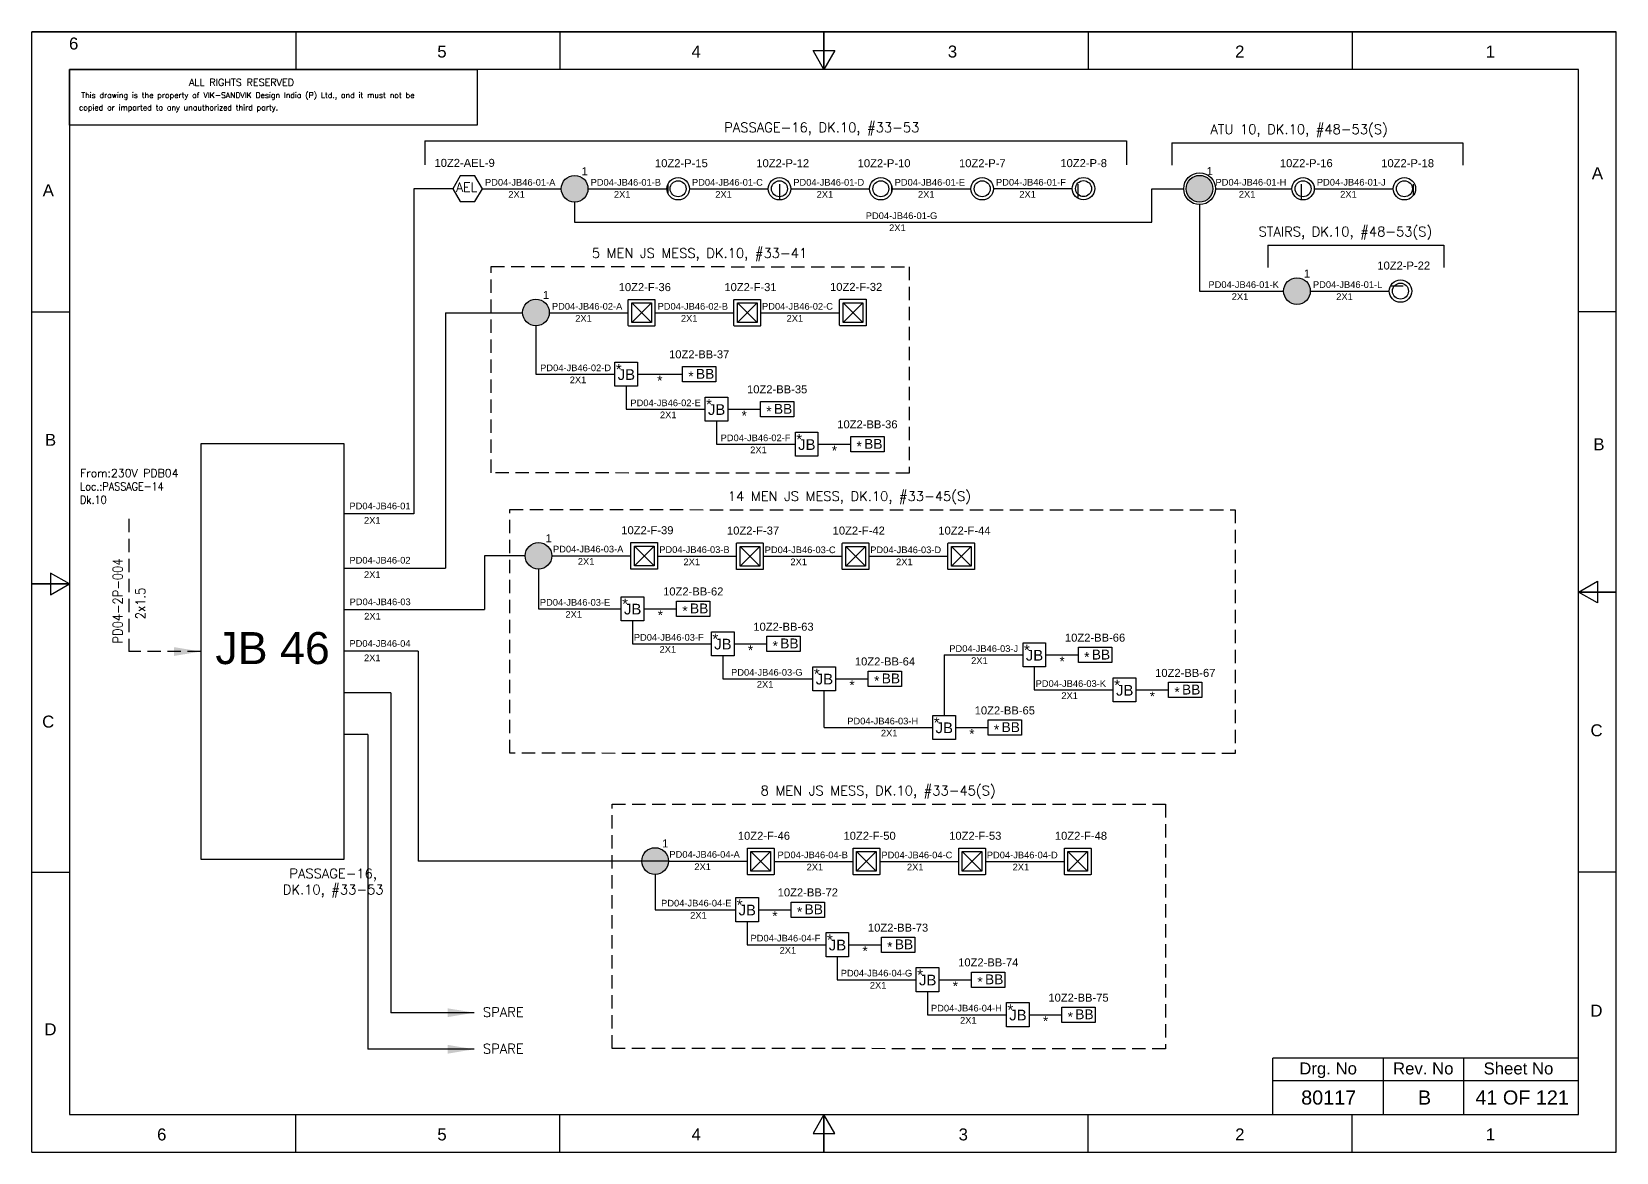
# Model space of a CAD drawing. Header units: inches. Extents: x -3311 to 1429, y -713 to 2436.
# Drawn here: x -2319.5 to -2022.5, y 969.1 to 1179.2 of the extents above; entities that cross this region are included whole.
import ezdxf
from ezdxf.enums import TextEntityAlignment as Align

# ---------------------------------------------------------------- set-up
doc = ezdxf.new("R2010")
doc.units = ezdxf.units.IN
doc.linetypes.add('HIDDEN', pattern=[0.375, 0.25, -0.125])
doc.linetypes.add('SOLID', pattern=[0])
for name, color, linetype in [('BB', 7, 'Continuous'), ('Fmount', 7, 'Continuous'), ('LINE', 3, 'SOLID')]:
    doc.layers.add(name, color=color, linetype=linetype)
for name, color, linetype, lineweight in [('ELEC_TXT-025', 1, 'Continuous', 25), ('HEL-025', 1, 'Continuous', 25), ('HEL-035', 2, 'Continuous', 35)]:
    doc.layers.add(name, color=color, linetype=linetype, lineweight=lineweight)
doc.styles.add('_NORMAL', font='arial.ttf')
doc.styles.add('ROMAN S', font='romans.shx')
doc.styles.add('ROMANS', font='simplex.shx', dxfattribs={"width": 0.88})
doc.styles.get("Standard").update_dxf_attribs({"font": 'arial.ttf'})
doc.dimstyles.get("Standard").update_dxf_attribs({"dimtxt": 0.18, "dimasz": 0.18, "dimexe": 0.18, "dimexo": 0.0625, "dimgap": 0.09, "dimtad": 0, "dimtih": 1, "dimtoh": 1, "dimdec": 4, "dimzin": 0, "dimdsep": 46, "dimtxsty": 'Standard', "dimcen": 0.09, "dimadec": 0, "dimazin": 0, "dimtfac": 1, "dimtdec": 4, "dimtofl": 0, "dimtmove": 0, "dimatfit": 3, "dimfxl": 1, "dimtolj": 1, "dimtzin": 0, "dimarcsym": 0})
pattern_1 = [(0, (0, 0), (0, 6.985), [5.08, -1.905]), (90, (0, 0), (-6.985, 4e-16), [5.08, -1.905])]

# ---------------------------------------------------------------- blocks, each defined once
blk = doc.blocks.new('fr')
at = {"color": 7, "linetype": 'Continuous'}
for p, q in [((33763.99041882888, 4500.404704292372), (33466.99094982888, 4500.404704292372)), ((33466.99094982888, 4500.404704292372), (33763.99041882888, 4500.404704292372)), ((33466.99094982888, 4290.333634292372), (33466.99094982888, 4500.404704292372)), ((33516.49086132888, 4500.404704292372), (33516.49086132888, 4493.331604292372)), ((33565.99077282888, 4500.404704292372), (33565.99077282888, 4493.331604292372)), ((33615.49068432888, 4500.404704292372), (33615.49068432888, 4493.331604292372)), ((33615.49068432888, 4493.331604292372), (33615.49068432888, 4500.404704292372)), ((33615.49068432888, 4500.404704292372), (33615.49068432888, 4493.331604292372)), ((33664.99059582888, 4500.404704292372), (33664.99059582888, 4493.331604292372)), ((33714.49050732888, 4500.404704292372), (33714.49050732888, 4493.331604292372)), ((33763.99041882888, 4290.333634292372), (33763.99041882888, 4500.404704292372)), ((33763.99041882888, 4290.333634292372), (33763.99041882888, 4500.404704292372)), ((33615.49068432888, 4493.331604292372), (33613.44882182088, 4496.868154292371)), ((33613.44882182088, 4496.868154292371), (33617.53254683689, 4496.868154292371)), ((33617.53254683689, 4496.868154292371), (33615.49068432888, 4493.331604292372)), ((33756.91731882888, 4493.331604292372), (33474.06404982888, 4493.331604292372)), ((33474.06404982888, 4493.331604292372), (33474.06404982888, 4297.406734292372)), ((33756.91731882888, 4297.406734292372), (33756.91731882888, 4493.331604292372)), ((33466.99094982888, 4447.886936792373), (33474.06404982888, 4447.886936792373)), ((33763.99041882888, 4447.886936792373), (33756.91731882888, 4447.886936792373)), ((33474.06404982888, 4396.869169292371), (33470.52749982888, 4398.911031800373)), ((33470.52749982888, 4398.911031800373), (33470.52749982888, 4394.827306784372)), ((33466.99094982888, 4396.869169292371), (33474.06404982888, 4396.869169292371)), ((33474.06404982888, 4396.869169292371), (33466.99094982888, 4396.869169292371)), ((33466.99094982888, 4396.869169292371), (33474.06404982888, 4396.869169292371)), ((33470.52749982888, 4394.827306784372), (33474.06404982888, 4396.869169292371)), ((33756.91731882888, 4395.369169292371), (33760.45386882887, 4397.411031800371)), ((33760.45386882887, 4397.411031800371), (33760.45386882887, 4393.327306784372)), ((33763.99041882888, 4395.369169292371), (33756.91731882888, 4395.369169292371)), ((33760.45386882887, 4393.327306784372), (33756.91731882888, 4395.369169292371)), ((33756.91731882888, 4395.369169292371), (33763.99041882888, 4395.369169292371)), ((33763.99041882888, 4395.369169292371), (33756.91731882888, 4395.369169292371)), ((33466.99094982888, 4342.851401792372), (33474.06404982888, 4342.851401792372)), ((33763.99041882888, 4342.851401792372), (33756.91731882888, 4342.851401792372)), ((33474.06404982888, 4297.406734292372), (33756.91731882888, 4297.406734292372)), ((33516.49086132888, 4290.333634292372), (33516.49086132888, 4297.406734292372)), ((33565.99077282888, 4290.333634292372), (33565.99077282888, 4297.406734292372)), ((33615.49068432888, 4297.406734292372), (33613.44882182088, 4293.870184292372)), ((33615.49068432888, 4290.333634292372), (33615.49068432888, 4297.406734292372)), ((33617.53254683689, 4293.870184292372), (33615.49068432888, 4297.406734292372)), ((33615.49068432888, 4297.406734292372), (33615.49068432888, 4290.333634292372)), ((33615.49068432888, 4290.333634292372), (33615.49068432888, 4297.406734292372)), ((33664.99059582888, 4290.333634292372), (33664.99059582888, 4297.406734292372)), ((33714.49050732888, 4290.333634292372), (33714.49050732888, 4297.406734292372)), ((33613.44882182088, 4293.870184292372), (33617.53254683689, 4293.870184292372)), ((33466.99094982888, 4290.333634292372), (33763.99041882888, 4290.333634292372)), ((33466.99094982888, 4290.333634292372), (33763.99041882888, 4290.333634292372))]:
    blk.add_line(p, q, dxfattribs=at)
at = {"color": 7, "style": '_NORMAL'}
for s, p in [('6', (33474.85554122253, 4498.184568051995)), ('5', (33543.88086868043, 4496.684568051995)), ('4', (33591.52292783513, 4496.684568051995)), ('3', (33639.57026672662, 4496.684568051994)), ('2', (33693.41447692277, 4496.684568051995)), ('1', (33740.39470872623, 4496.684568051995)), ('A', (33760.45386882887, 4473.878661882723)), ('A', (33470.10256842159, 4470.684646417788)), ('B', (33470.52499920517, 4423.895143770592)), ('B', (33760.73536651571, 4423.056339053171)), ('C', (33470.08476970382, 4371.074991954313)), ('C', (33760.28539060379, 4369.440827315858)), ('D', (33760.2726824658, 4316.886883350412)), ('D', (33470.50885169667, 4313.392487638034)), ('6', (33491.36728552911, 4293.686598051996)), ('5', (33543.89261298701, 4293.686598051996)), ('4', (33591.53467214172, 4293.686598051996)), ('3', (33641.59491144936, 4293.686598051996)), ('2', (33693.42622122935, 4293.686598051996)), ('1', (33740.40645303282, 4293.686598051996))]:
    blk.add_text(s, height=2.245709249999999, dxfattribs=at).set_placement(p, align=Align.MIDDLE_CENTER)
blk = doc.blocks.new('A$C4BAD7D21')
at = {"layer": 'HEL-025'}
blk.add_lwpolyline([(-34000.00013845507, -7.23888515495e-05), (-34000.00013845501, 2086.008166713233), (-18713.72949524718, 2086.008166713277), (-18713.72949524724, -7.23888078937e-05)], close=True, dxfattribs=at)
at = {"layer": 'HEL-025', "style": 'ROMANS'}
for s, p in [('This drawing is the property of VIK-SANDVIK Design India (P) Ltd., and it must not be', (-33557.56104603212, 1015.847137906297)), (' copied or imparted to any unauthorized third party.', (-33784.71575493622, 550.1417873854515))]:
    blk.add_text(s, height=210, dxfattribs=at).set_placement(p)
at = {"layer": 'HEL-035', "style": 'ROMANS'}
blk.add_text('     ALL RIGHTS RESERVED', height=262.5, dxfattribs=at).set_placement((-30497.35732344113, 1475.667350434829))
blk = doc.blocks.new('FIXED_KEY_SWITCH')
h = blk.add_hatch(color=1)
h.dxf.hatch_style = 1
edge = h.paths.add_edge_path()
edge.add_arc((848.1293472096052, 1737.458094578189), 2.5, 0, 360)
at = {"color": 1}
blk.add_circle((848.1293472096052, 1737.458094578189), 2.5, dxfattribs=at)
at = {"color": 7, "insert": (849.4370786624187, 1741.499464984656), "char_height": 1.5, "attachment_point": 1, "style": '_NORMAL'}
blk.add_mtext_dynamic_manual_height_columns('1', width=1.5, gutter_width=7.5, heights=[0], dxfattribs=at)
blk = doc.blocks.new('SWT')
blk.add_blockref('FIXED_KEY_SWITCH', (0, 0))
blk.add_attdef('TAG_NO', (844.5529265958943, 1741.112352781243), '', height=1.5)
blk = doc.blocks.new('AEL')
at = {"color": 4}
blk.add_lwpolyline([(989.9752931674598, -190.0937488762077), (992.7522595313308, -190.0937488762077), (994.140742713266, -187.6888254596407), (992.7522595313308, -185.2839020430737), (989.9752931674598, -185.2839020430737), (988.5868099855245, -187.6888254596407)], close=True, dxfattribs=at)
at = {"color": 4, "style": 'ROMANS'}
blk.add_text('AEL', height=1.725, dxfattribs=at).set_placement((989.1959836497424, -188.2711585409042))
blk = doc.blocks.new('AEL_L')
blk.add_blockref('AEL', (0, 0))
blk.add_attdef('TAG_NO', (986.5509174898416, -183.5896636619281), '', height=1.5)
blk = doc.blocks.new('JB')
blk.add_lwpolyline([(1661.354836109819, 1973.015490007485), (1665.586223044087, 1973.015490007485), (1665.586223044087, 1968.503420436695), (1661.354836109819, 1968.503420436695)], close=True)
at = {"color": 7}
for s, p in [('*', (1661.53748470097, 1970.678877920027)), ('JB', (1661.872987417942, 1969.694719180602))]:
    blk.add_text(s, height=2, dxfattribs=at).set_placement(p)
blk = doc.blocks.new('JB_FOR_BUNKLIGHT')
blk.add_blockref('JB', (0, 0))
blk.add_attdef('TAG_NO:', (1659.455903581978, 1975.187334368848), '', height=1.5)
blk = doc.blocks.new('1')
h = blk.add_hatch()
h.set_pattern_fill('ANGLE', color=6)
h.set_pattern_definition(pattern_1)
h.paths.add_polyline_path([(303.2302353130694, 2044.429466900096, 1), (306.2249300712715, 2044.429466900096, 1)], flags=0)
h.paths.add_polyline_path([(302.6275826921704, 2044.429466900096, 1), (306.8275826921705, 2044.429466900096, 1)])
h.paths.add_polyline_path([(306.2249300712715, 2044.429466900096, -1), (303.2302353130694, 2044.429466900096, -1)], flags=16)
h = blk.add_hatch()
h.set_pattern_fill('ANGLE', color=6)
h.set_pattern_definition(pattern_1)
h.paths.add_polyline_path([(303.2302353130694, 2044.429466900096, 1), (306.2249300712715, 2044.429466900096, 1)])
at = {"color": 6}
for radius in [2.099999999999999, 1.497347379101032]:
    blk.add_circle((304.7275826921705, 2044.429466900096), radius, dxfattribs=at)
blk = doc.blocks.new('LED PENDENT LIGHT 15W')
blk.add_blockref('1', (0, 0))
blk.add_attdef('TAG_NO', (301.6269754207697, 2048.098214413763), '', height=1.5)
blk = doc.blocks.new('LED FLUSH MOUNT')
for p, q in [((114817.5814173525, 79431.82363872256), (114604.2757797349, 79218.75747545897)), ((114604.2757797349, 79431.82363872256), (114817.5814173525, 79218.75747545897))]:
    blk.add_line(p, q)
blk.add_lwpolyline([(114571.9285985437, 79470.29055709078), (114849.9285985437, 79470.29055709078, -0.4142135623730951), (114855.9285985437, 79464.29055709078), (114855.9285985437, 79186.29055709078, -0.4142135623730951), (114849.9285985437, 79180.29055709078), (114571.9285985437, 79180.29055709078, -0.4142135623730951), (114565.9285985437, 79186.29055709078), (114565.9285985437, 79464.29055709078, -0.4142135623730951)], format="xyb", close=True)
blk.add_lwpolyline([(114604.2757797349, 79431.82363872256), (114817.5814173525, 79431.82363872256), (114817.5814173525, 79218.75747545897), (114604.2757797349, 79218.75747545897)], close=True)
blk = doc.blocks.new('LED Flush Mounted Light 22W')
blk.add_blockref('LED FLUSH MOUNT', (0, 0))
at = {"style": 'ROMANS', "width": 0.7}
blk.add_attdef('TAG_NO.:', (113905.2667606234, 79578.64476839203), '', height=250, dxfattribs=at)
blk = doc.blocks.new('bunk_light')
blk.add_lwpolyline([(17772.6153376319, 202985.8680182989), (18111.61633732123, 202985.8680182989), (18111.61633732123, 202830.1958095438), (17772.6153376319, 202830.1958095438)], close=True)
at = {"char_height": 100, "attachment_point": 1}
for s, insert in [('*', (17831.10352993814, 202936.6558869556)), ('BB', (17909.15859820797, 202961.6062440904))]:
    blk.add_mtext_dynamic_manual_height_columns(s, width=182.5954301011697, gutter_width=7.5, heights=[0], dxfattribs=dict(at, insert=insert))
blk = doc.blocks.new('LED_BUNK _LIGHT')
at = {"xscale": 0.8, "yscale": 0.8, "zscale": 0.8}
blk.add_blockref('bunk_light', (4435.88410588033, 38936.16159859719), dxfattribs=at)
at = {"style": 'ROMAN S', "width": 0.7}
blk.add_attdef('TAG_NO:', text='', height=250, dxfattribs=at).set_placement((18766.52006118232, 201415.2856696852), align=Align.CENTER)

msp = doc.modelspace()

# ---------------------------------------------------------------- linework, layer by layer
for p, q in [((-2105.870679467185, 1158.369903572453), (-2051.317613721514, 1158.369903572453)), ((-2247.910681118706, 1149.747283987579), (-2247.910681118706, 1088.809948273179)), ((-2240.631609570507, 1149.747283987579), (-2247.910681118706, 1149.747283987579)), ((-2100.658903692021, 1146.777277326992), (-2100.658903692021, 1130.565219817917)), ((-2087.86590848652, 1139.183691042578), (-2054.898605446599, 1139.183691042578)), ((-2206.006745485342, 1114.974652872191), (-2197.565512936955, 1114.974652872191)), ((-2189.095635011955, 1108.413660140176), (-2182.950043869176, 1108.413660140176)), ((-2172.184524538567, 1101.852667408162), (-2166.038933395788, 1101.852667408162)), ((-2227.049447285476, 1080.928532187183), (-2234.692337339751, 1080.928532187183)), ((-2234.692337339751, 1080.928532187183), (-2234.692337339751, 1070.841270107272)), ((-2204.822086848118, 1071.012625182473), (-2198.67649570534, 1071.012625182473)), ((-2187.91097637473, 1064.451632450458), (-2181.765385231951, 1064.451632450458)), ((-2247.135906870985, 1063.03963897134), (-2260.969383749448, 1063.03963897134)), ((-2247.135906870985, 1063.03963897134), (-2247.135906870985, 1023.717571671191)), ((-2148.539716128115, 1062.352202194415), (-2148.539716128115, 1051.014662824816)), ((-2129.512912187592, 1062.352202194415), (-2123.367321044813, 1062.352202194415)), ((-2168.884172434209, 1057.890639718444), (-2162.73858129143, 1057.890639718444)), ((-2252.206748211857, 1055.238007835408), (-2260.969383749448, 1055.238007835408)), ((-2252.206748211857, 1055.238007835408), (-2252.206748211857, 995.2884139723393)), ((-2112.601801714203, 1055.7912094624), (-2106.456210571424, 1055.7912094624)), ((-2146.42402266098, 1048.758628039421), (-2140.278431518201, 1048.758628039421)), ((-2256.555886179957, 1047.436376699475), (-2260.969383749448, 1047.436376699475)), ((-2256.555886179957, 1047.436376699476), (-2256.555886179957, 988.4327850725405)), ((-2200.207515253402, 1023.717571671191), (-2247.135906870985, 1023.717571671191)), ((-2183.346837793785, 1014.600144526786), (-2177.201246651006, 1014.600144526786)), ((-2166.435727320396, 1008.039151794771), (-2160.290136177618, 1008.039151794771)), ((-2149.524616847009, 1001.478159062756), (-2143.37902570423, 1001.478159062756)), ((-2132.613506373621, 994.9171663307413), (-2126.467915230843, 994.9171663307413))]:
    msp.add_line(p, q)
at = {"color": 7, "linetype": 'Continuous'}
for p, q in [((-2029.62024122419, 986.7858479967517), (-2086.939115727905, 986.7858479967517)), ((-2086.939115727905, 976.1900731811966), (-2086.939115727905, 986.7858479967517)), ((-2066.16651407233, 976.1900731811966), (-2066.16651407233, 986.7858479967517)), ((-2051.150244316711, 976.1900731811966), (-2051.150244316711, 986.7858479967517)), ((-2086.939115727905, 982.6030529252737), (-2029.62024122419, 982.6030529252737))]:
    msp.add_line(p, q, dxfattribs=at)
at = {"linetype": 'HIDDEN', "ltscale": 10}
for points in [[(-2233.439169169041, 1135.161637265111), (-2155.099165742417, 1135.122191044431), (-2155.099165742417, 1096.43285355278), (-2233.439169169041, 1096.472299773461)], [(-2229.950740678348, 1089.596825011288), (-2093.952951091243, 1089.557378790607), (-2093.952951091243, 1043.87493313271), (-2229.950740678348, 1043.914379353391)], [(-2210.749842306495, 1034.406573291549), (-2107.054411610821, 1034.367127070868), (-2107.054411610821, 988.5258125968095), (-2210.749842306495, 988.5652588174896)]]:
    msp.add_lwpolyline(points, close=True, dxfattribs=at)
msp.add_lwpolyline([(-2301.346966163093, 1087.867624892768), (-2301.346966163093, 1062.989831575741)], dxfattribs=at)
at = {"layer": 'LINE', "color": 0}
for p, q in [((-2245.830547944864, 1158.718514182395), (-2245.830547944864, 1154.218514182395)), ((-2245.830547944864, 1158.718514182395), (-2114.370224484016, 1158.718514182396)), ((-2114.370224484016, 1158.718514182395), (-2114.370224484016, 1154.218514182395)), ((-2105.870679467185, 1158.369903572453), (-2105.870679467185, 1154.180353763648)), ((-2051.317613721514, 1158.369903572453), (-2051.317613721514, 1154.180353763648)), ((-2235.077676842765, 1149.747283987579), (-2220.28225983651, 1149.747283987579)), ((-2215.282259880273, 1149.746816206967), (-2200.486842874019, 1149.746816206967)), ((-2196.286842947378, 1149.74626113835, -0.0270609315187806), (-2181.491425941123, 1149.74626113835, -0.0270609315187806)), ((-2177.291425941122, 1149.74626113835, -0.0541218630375612), (-2162.496008934867, 1149.74626113835, -0.0541218630375612)), ((-2158.296008934868, 1149.74626113835, -0.0811827945563418), (-2143.500591928614, 1149.74626113835, -0.0811827945563418)), ((-2139.300671652077, 1149.764559558879, -0.1082437260751223), (-2124.505254645822, 1149.764559558879, -0.1082437260751223)), ((-2109.62910235273, 1149.751432347794), (-2103.633058712823, 1149.751432347794)), ((-2109.62910235273, 1143.474530641214), (-2109.62910235273, 1149.751432347794)), ((-2097.68474867122, 1149.751432347793), (-2083.363486685766, 1149.751432347793)), ((-2079.163486685766, 1149.751432347794, -0.0270609315187806), (-2064.368069679511, 1149.751432347794, -0.0270609315187806)), ((-2217.782259880274, 1147.246816206967), (-2217.782259880274, 1143.474530641214)), ((-2217.782259880274, 1143.474530641214), (-2109.62910235273, 1143.474530641214)), ((-2087.86590848652, 1139.183691042578), (-2087.86590848652, 1134.994141233773)), ((-2054.898605446598, 1139.183691042578), (-2054.898605446598, 1134.994141233773)), ((-2100.658903692021, 1130.565219817917), (-2084.896583067914, 1130.565219817918)), ((-2079.896583067914, 1130.565219817918), (-2065.101166061661, 1130.565219817918)), ((-2241.986960615927, 1126.493344441007), (-2241.986960615926, 1078.642901243203)), ((-2241.986960615927, 1126.493344441007), (-2227.53302360987, 1126.493344441007)), ((-2222.533901559816, 1126.50265744173), (-2207.738484553561, 1126.50265744173)), ((-2202.727284553562, 1126.50265744173), (-2187.931867547307, 1126.50265744173)), ((-2182.920667547307, 1126.502657441731), (-2168.125250541052, 1126.502657441731)), ((-2225.033549425865, 1124.044616299628), (-2225.033549425865, 1114.974652872191)), ((-2225.033549425865, 1114.974652872191), (-2210.23813241961, 1114.974652872191)), ((-2208.122438952477, 1112.718618086796), (-2208.122438952477, 1108.413660140176)), ((-2208.122438952477, 1108.413660140176), (-2193.327021946222, 1108.413660140176)), ((-2191.21132847909, 1106.157625354781), (-2191.21132847909, 1101.852667408162)), ((-2287.852963003482, 1101.940291218837), (-2287.852963003482, 1024.039371932645)), ((-2260.969383749448, 1101.940291218837), (-2287.852963003482, 1101.940291218837)), ((-2260.969383749448, 1024.039371932645), (-2260.969383749448, 1101.940291218837)), ((-2191.21132847909, 1101.852667408162), (-2176.415911472835, 1101.852667408162)), ((-2247.910681118706, 1088.809948273179), (-2260.969383749448, 1088.809948273179)), ((-2260.969383749448, 1078.642901243203), (-2241.986960615926, 1078.642901243203)), ((-2224.549447285476, 1078.428532187182), (-2224.549447285476, 1071.012625182473)), ((-2222.049447285476, 1080.928532187183), (-2207.254030279221, 1080.928532187183)), ((-2202.24283027922, 1080.862276843417), (-2187.447413272966, 1080.862276843417)), ((-2182.436213272967, 1080.862276843417), (-2167.640796266712, 1080.862276843417)), ((-2162.629596266713, 1080.862276843417), (-2147.834179260458, 1080.862276843417)), ((-2260.93914952148, 1070.841270107272), (-2234.692337339751, 1070.841270107272)), ((-2224.549447285476, 1071.012625182473), (-2209.053473782386, 1071.012625182473)), ((-2206.937780315253, 1068.756590397078), (-2206.937780315253, 1064.451632450458)), ((-2206.937780315253, 1064.451632450458), (-2192.142363308998, 1064.451632450458)), ((-2190.026669841865, 1062.195597665063), (-2190.026669841865, 1057.890639718444)), ((-2148.539716128114, 1062.352202194415), (-2133.74429912186, 1062.352202194415)), ((-2190.026669841865, 1057.890639718444), (-2173.115559368477, 1057.890639718444)), ((-2131.628605654726, 1060.09616740902), (-2131.628605654726, 1055.7912094624)), ((-2170.999865901342, 1048.758628039421), (-2170.999865901342, 1055.634604933049)), ((-2131.628605654726, 1055.7912094624), (-2116.833188648471, 1055.7912094624)), ((-2170.999865901342, 1048.758628039421), (-2150.655409595247, 1048.758628039421)), ((-2287.852963003482, 1024.039371932645), (-2260.969383749448, 1024.039371932645)), ((-2200.207515253402, 1023.717571671192), (-2185.412098247148, 1023.717571671192)), ((-2180.400898247146, 1023.651316327426), (-2165.605481240894, 1023.651316327426)), ((-2160.594281240893, 1023.651316327426), (-2145.798864234638, 1023.651316327426)), ((-2140.787664234637, 1023.651316327426), (-2125.992247228382, 1023.651316327426)), ((-2202.707515253402, 1021.217571671192), (-2202.707515253402, 1014.600144526786)), ((-2202.707515253402, 1014.600144526786), (-2187.578224728053, 1014.600144526786)), ((-2185.462531260919, 1012.344109741391), (-2185.462531260919, 1008.039151794771)), ((-2185.462531260919, 1008.039151794771), (-2170.667114254664, 1008.039151794771)), ((-2168.551420787532, 1005.783117009376), (-2168.551420787532, 1001.478159062756)), ((-2168.551420787532, 1001.478159062756), (-2153.756003781277, 1001.478159062756)), ((-2151.640310314144, 999.2221242773612), (-2151.640310314144, 994.9171663307416)), ((-2151.640310314144, 994.9171663307416), (-2136.844893307889, 994.9171663307416))]:
    msp.add_line(p, q, dxfattribs=at)
msp.add_circle((-2100.658903692021, 1149.751432347794), 2.974155020801596, dxfattribs=at)

# ---------------------------------------------------------------- block references
for name, p in [('fr', (-35786.53756005307, -3321.216661111176)), ('SWT', (-3065.911607089879, -587.7112783712219)), ('SWT', (-2948.788250901626, -587.7066622303956)), ('SWT', (-2930.525930277518, -606.8928747602713)), ('SWT', (-3073.16289663547, -610.9134782785612)), ('JB_FOR_BUNKLIGHT', (-3871.59296852943, -855.7848023498991)), ('JB_FOR_BUNKLIGHT', (-3854.681858056042, -862.3457950819138)), ('JB_FOR_BUNKLIGHT', (-3837.770747582655, -868.9067878139285)), ('SWT', (-3072.678794495081, -656.529562391007)), ('JB_FOR_BUNKLIGHT', (-3870.408309892206, -899.746830039617)), ('JB_FOR_BUNKLIGHT', (-3853.497199418817, -906.3078227716319)), ('JB_FOR_BUNKLIGHT', (-3795.099135231678, -908.4072530276751)), ('JB_FOR_BUNKLIGHT', (-3834.470395478297, -912.8688155036464)), ('JB_FOR_BUNKLIGHT', (-3778.188024758291, -914.96824575969)), ('JB_FOR_BUNKLIGHT', (-3812.010245705068, -922.0008271826691)), ('SWT', (-3050.836862463007, -713.7405229069972)), ('JB_FOR_BUNKLIGHT', (-3848.933060837871, -956.1593106953044)), ('JB_FOR_BUNKLIGHT', (-3832.021950364484, -962.7203034273193)), ('JB_FOR_BUNKLIGHT', (-3815.110839891096, -969.281296159334)), ('JB_FOR_BUNKLIGHT', (-3798.199729417709, -975.8422888913487))]:
    msp.add_blockref(name, p)
ref = msp.add_blockref('AEL_L', (-3229.21841955603, 1337.43610944722))
ref.add_attrib('TAG_NO', '10Z2-AEL-9', (-2244.046187514746, 1153.846445785292), dxfattribs={"color": 4, "height": 1.5})
ref = msp.add_blockref('LED PENDENT LIGHT 15W', (-2503.11442556619, -894.6826506931293, -0.0270609315187806))
ref.add_attrib('TAG_NO', '10Z2-P-15', (-2202.725479424368, 1153.78415984422, -0.0270609315187806), dxfattribs={"height": 1.5})
ref = msp.add_blockref('LED PENDENT LIGHT 15W', (-2484.119008633293, -894.6832057617466, -0.0541218630375612))
ref.add_attrib('TAG_NO', '10Z2-P-12', (-2183.730062491471, 1153.783604775602, -0.0541218630375612), dxfattribs={"height": 1.5})
ref = msp.add_blockref('LED PENDENT LIGHT 15W', (-2465.123591627037, -894.6832057617466, -0.0811827945563418))
ref.add_attrib('TAG_NO', '10Z2-P-10', (-2164.734645485215, 1153.783604775602, -0.0811827945563418), dxfattribs={"height": 1.5})
ref = msp.add_blockref('LED PENDENT LIGHT 15W', (-2446.128174620783, -894.6832057617466, -0.1082437260751223))
ref.add_attrib('TAG_NO', '10Z2-P-7', (-2145.739228478961, 1153.783604775602, -0.1082437260751223), dxfattribs={"height": 1.5})
ref = msp.add_blockref('LED PENDENT LIGHT 15W', (-2427.132837337994, -894.6649073412165, -0.1082437260751223))
ref.add_attrib('TAG_NO', '10Z2-P-8', (-2126.743891196172, 1153.801903196133, -0.1082437260751223), dxfattribs={"height": 1.5})
ref = msp.add_blockref('LED PENDENT LIGHT 15W', (-2385.991069377936, -894.6780345523023, -0.0270609315187806))
ref.add_attrib('TAG_NO', '10Z2-P-16', (-2085.602123236115, 1153.788775985047, -0.0270609315187806), dxfattribs={"height": 1.5})
ref = msp.add_blockref('LED PENDENT LIGHT 15W', (-2366.995652371681, -894.6780345523014, -0.0541218630375612))
ref.add_attrib('TAG_NO', '10Z2-P-18', (-2066.606706229859, 1153.788775985047, -0.0541218630375612), dxfattribs={"height": 1.5})
ref = msp.add_blockref('LED PENDENT LIGHT 15W', (-2367.728748753831, -913.8642470821778, -0.0270609315187806))
ref.add_attrib('TAG_NO', '10Z2-P-22', (-2067.339802612008, 1134.602563455171, -0.0270609315187806), dxfattribs={"height": 1.5})
at = {"layer": 'BB'}
ref = msp.add_blockref('LED_BUNK _LIGHT', (-2627.353128639669, -3522.115354596886), dxfattribs=dict(at, xscale=0.02304, yscale=0.02304, zscale=0.02304))
ref.add_attrib('TAG_NO:', '10Z2-BB-37', dxfattribs={"layer": '0', "height": 1.5}).set_placement((-2194.44069278962, 1117.507617569094, 2.3364418786e-06), align=Align.BOTTOM_CENTER)
ref = msp.add_blockref('LED_BUNK _LIGHT', (-2612.73765957189, -3528.676347328901), dxfattribs=dict(at, xscale=0.02304, yscale=0.02304, zscale=0.02304))
ref.add_attrib('TAG_NO:', '10Z2-BB-35', dxfattribs={"layer": '0', "height": 1.5}).set_placement((-2179.825223721841, 1110.946624837079, 2.3364418786e-06), align=Align.BOTTOM_CENTER)
ref = msp.add_blockref('LED_BUNK _LIGHT', (-2595.826549098502, -3535.237340060916), dxfattribs=dict(at, xscale=0.02304, yscale=0.02304, zscale=0.02304))
ref.add_attrib('TAG_NO:', '10Z2-BB-36', dxfattribs={"layer": '0', "height": 1.5}).set_placement((-2162.914113248453, 1104.385632105064, 2.3364418786e-06), align=Align.BOTTOM_CENTER)
ref = msp.add_blockref('LED_BUNK _LIGHT', (-2628.464111408054, -3566.077382286604), dxfattribs=dict(at, xscale=0.02304, yscale=0.02304, zscale=0.02304))
ref.add_attrib('TAG_NO:', '10Z2-BB-62', dxfattribs={"layer": '0', "height": 1.5}).set_placement((-2195.551675558003, 1073.055525766505, 2.336441878597069e-06), align=Align.BOTTOM_CENTER)
ref = msp.add_blockref('LED_BUNK _LIGHT', (-2611.553000934665, -3572.638375018619), dxfattribs=dict(at, xscale=0.02304, yscale=0.02304, zscale=0.02304))
ref.add_attrib('TAG_NO:', '10Z2-BB-63', dxfattribs={"layer": '0', "height": 1.5}).set_placement((-2178.640565084615, 1066.445950405205, 2.336441878597069e-06), align=Align.BOTTOM_CENTER)
ref = msp.add_blockref('LED_BUNK _LIGHT', (-2553.154936747527, -3574.737805274663), dxfattribs=dict(at, xscale=0.02304, yscale=0.02304, zscale=0.02304))
ref.add_attrib('TAG_NO:', '10Z2-BB-66', dxfattribs={"layer": '0', "height": 1.5}).set_placement((-2120.242500897476, 1064.395102778446, 2.336441878597069e-06), align=Align.BOTTOM_CENTER)
ref = msp.add_blockref('LED_BUNK _LIGHT', (-2592.526196994144, -3579.199367750634), dxfattribs=dict(at, xscale=0.02304, yscale=0.02304, zscale=0.02304))
ref.add_attrib('TAG_NO:', '10Z2-BB-64', dxfattribs={"layer": '0', "height": 1.5}).set_placement((-2159.613761144094, 1059.933540302475, 2.336441878597069e-06), align=Align.BOTTOM_CENTER)
ref = msp.add_blockref('LED_BUNK _LIGHT', (-2536.243826274138, -3581.298798006677), dxfattribs=dict(at, xscale=0.02304, yscale=0.02304, zscale=0.02304))
ref.add_attrib('TAG_NO:', '10Z2-BB-67', dxfattribs={"layer": '0', "height": 1.5}).set_placement((-2103.331390424089, 1057.785527417147, 2.336441878597069e-06), align=Align.BOTTOM_CENTER)
ref = msp.add_blockref('LED_BUNK _LIGHT', (-2570.066047220915, -3588.331379429656), dxfattribs=dict(at, xscale=0.02304, yscale=0.02304, zscale=0.02304))
ref.add_attrib('TAG_NO:', '10Z2-BB-65', dxfattribs={"layer": '0', "height": 1.5}).set_placement((-2137.153611370865, 1050.752945994167, 2.336441878597069e-06), align=Align.BOTTOM_CENTER)
ref = msp.add_blockref('LED_BUNK _LIGHT', (-2606.98886235372, -3622.489862942292), dxfattribs=dict(at, xscale=0.02304, yscale=0.02304, zscale=0.02304))
ref.add_attrib('TAG_NO:', '10Z2-BB-72', dxfattribs={"layer": '0', "height": 1.5}).set_placement((-2174.07642650367, 1016.643045110817, 2.336441878599999e-06), align=Align.BOTTOM_CENTER)
ref = msp.add_blockref('LED_BUNK _LIGHT', (-2590.077751880332, -3629.050855674307), dxfattribs=dict(at, xscale=0.02304, yscale=0.02304, zscale=0.02304))
ref.add_attrib('TAG_NO:', '10Z2-BB-73', dxfattribs={"layer": '0', "height": 1.5}).set_placement((-2157.165316030282, 1010.033469749517, 2.336441878599999e-06), align=Align.BOTTOM_CENTER)
ref = msp.add_blockref('LED_BUNK _LIGHT', (-2573.166641406946, -3635.611848406321), dxfattribs=dict(at, xscale=0.02304, yscale=0.02304, zscale=0.02304))
ref.add_attrib('TAG_NO:', '10Z2-BB-74', dxfattribs={"layer": '0', "height": 1.5}).set_placement((-2140.254205556896, 1003.521059646788, 2.336441878599999e-06), align=Align.BOTTOM_CENTER)
ref = msp.add_blockref('LED_BUNK _LIGHT', (-2556.255530933557, -3642.172841138336), dxfattribs=dict(at, xscale=0.02304, yscale=0.02304, zscale=0.02304))
ref.add_attrib('TAG_NO:', '10Z2-BB-75', dxfattribs={"layer": '0', "height": 1.5}).set_placement((-2123.343095083507, 996.9114842854879, 2.336441878599999e-06), align=Align.BOTTOM_CENTER)
at = {"layer": 'ELEC_TXT-025', "color": 0, "xscale": 0.005, "yscale": 0.005, "zscale": 0.005}
msp.add_blockref('A$C4BAD7D21', (-2142.473509531915, 1161.68490234763), dxfattribs=at)
at = {"layer": 'Fmount'}
ref = msp.add_blockref('LED Flush Mounted Light 22W', (-4187.437730736396, -244.2383633847976), dxfattribs=dict(at, xscale=0.01728, yscale=0.01728, zscale=0.01728))
ref.add_attrib('TAG_NO.:', '10Z2-F-36', dxfattribs={"layer": '0', "height": 1.5}).set_placement((-2209.524246632192, 1130.10714742814), align=Align.BOTTOM_LEFT)
ref = msp.add_blockref('LED Flush Mounted Light 22W', (-4167.631113730142, -244.2383633847976), dxfattribs=dict(at, xscale=0.01728, yscale=0.01728, zscale=0.01728))
ref.add_attrib('TAG_NO.:', '10Z2-F-31', dxfattribs={"layer": '0', "height": 1.5}).set_placement((-2189.717629625936, 1130.10714742814), align=Align.BOTTOM_LEFT)
ref = msp.add_blockref('LED Flush Mounted Light 22W', (-4147.824496723887, -244.1964045268996), dxfattribs=dict(at, xscale=0.01728, yscale=0.01728, zscale=0.01728))
ref.add_attrib('TAG_NO.:', '10Z2-F-32', dxfattribs={"layer": '0', "height": 1.5}).set_placement((-2169.911012619681, 1130.149106286038), align=Align.BOTTOM_LEFT)
ref = msp.add_blockref('LED Flush Mounted Light 22W', (-4186.953276462057, -289.8124886393462), dxfattribs=dict(at, xscale=0.01728, yscale=0.01728, zscale=0.01728))
ref.add_attrib('TAG_NO.:', '10Z2-F-39', dxfattribs={"layer": '0', "height": 1.5}).set_placement((-2209.039792357852, 1084.533022173591), align=Align.BOTTOM_LEFT)
ref = msp.add_blockref('LED Flush Mounted Light 22W', (-4167.146659455802, -289.8787439831112), dxfattribs=dict(at, xscale=0.01728, yscale=0.01728, zscale=0.01728))
ref.add_attrib('TAG_NO.:', '10Z2-F-37', dxfattribs={"layer": '0', "height": 1.5}).set_placement((-2189.233175351597, 1084.466766829826), align=Align.BOTTOM_LEFT)
ref = msp.add_blockref('LED Flush Mounted Light 22W', (-4147.340042449547, -289.8787439831112), dxfattribs=dict(at, xscale=0.01728, yscale=0.01728, zscale=0.01728))
ref.add_attrib('TAG_NO.:', '10Z2-F-42', dxfattribs={"layer": '0', "height": 1.5}).set_placement((-2169.426558345342, 1084.466766829826), align=Align.BOTTOM_LEFT)
ref = msp.add_blockref('LED Flush Mounted Light 22W', (-4127.533425443294, -289.8787439831112), dxfattribs=dict(at, xscale=0.01728, yscale=0.01728, zscale=0.01728))
ref.add_attrib('TAG_NO.:', '10Z2-F-44', dxfattribs={"layer": '0', "height": 1.5}).set_placement((-2149.619941339089, 1084.466766829826), align=Align.BOTTOM_LEFT)
ref = msp.add_blockref('LED Flush Mounted Light 22W', (-4165.111344429984, -347.0897044991025), dxfattribs=dict(at, xscale=0.01728, yscale=0.01728, zscale=0.01728))
ref.add_attrib('TAG_NO.:', '10Z2-F-46', dxfattribs={"layer": '0', "height": 1.5}).set_placement((-2187.197860325776, 1027.255806313835), align=Align.BOTTOM_LEFT)
ref = msp.add_blockref('LED Flush Mounted Light 22W', (-4145.304727423729, -347.0897044991025), dxfattribs=dict(at, xscale=0.01728, yscale=0.01728, zscale=0.01728))
ref.add_attrib('TAG_NO.:', '10Z2-F-50', dxfattribs={"layer": '0', "height": 1.5}).set_placement((-2167.391243319523, 1027.255806313835), align=Align.BOTTOM_LEFT)
ref = msp.add_blockref('LED Flush Mounted Light 22W', (-4125.498110417474, -347.0897044991025), dxfattribs=dict(at, xscale=0.01728, yscale=0.01728, zscale=0.01728))
ref.add_attrib('TAG_NO.:', '10Z2-F-53', dxfattribs={"layer": '0', "height": 1.5}).set_placement((-2147.584626313269, 1027.255806313835), align=Align.BOTTOM_LEFT)
ref = msp.add_blockref('LED Flush Mounted Light 22W', (-4105.691493411217, -347.0897044991025), dxfattribs=dict(at, xscale=0.01728, yscale=0.01728, zscale=0.01728))
ref.add_attrib('TAG_NO.:', '10Z2-F-48', dxfattribs={"layer": '0', "height": 1.5}).set_placement((-2127.77800930701, 1027.255806313835), align=Align.BOTTOM_LEFT)

# ---------------------------------------------------------------- texts
at = {"color": 7}
for s, height, p in [('PD04-JB46-01-A', 1.25, (-2234.587199638561, 1150.319784463219)), ('PD04-JB46-01-B', 1.25, (-2214.791782676071, 1150.319316682608)), ('PD04-JB46-01-C', 1.25, (-2195.796365743344, 1150.318734840565, -0.0541218630375612)), ('PD04-JB46-01-D', 1.25, (-2176.800948736992, 1150.318743973383, -0.0541218630375612)), ('PD04-JB46-01-E', 1.25, (-2157.805531730738, 1150.318743973383, -0.0811827945563418)), ('PD04-JB46-01-F', 1.25, (-2138.810194447903, 1150.337047835637, -0.1082437260751223)), ('PD04-JB46-01-H', 1.25, (-2097.668506211309, 1150.342219045081)), ('PD04-JB46-01-J', 1.25, (-2078.673089205056, 1150.342219045081, -0.0270609315187806)), ('2X1', 1.25, (-2230.216491082792, 1148.065630586674)), ('2X1', 1.25, (-2210.421074121215, 1148.065095189795)), ('2X1', 1.25, (-2191.425657188317, 1148.064540121177, -0.0270609315187806)), ('2X1', 1.25, (-2172.430240182063, 1148.064540121177, -0.0541218630375612)), ('2X1', 1.25, (-2153.434823175808, 1148.064540121177, -0.0811827945563418)), ('2X1', 1.25, (-2134.439485892132, 1148.082893959092, -0.1082437260751223)), ('2X1', 1.25, (-2093.297797655538, 1148.088065168536)), ('2X1', 1.25, (-2074.302380649285, 1148.088065168536, -0.0270609315187806)), ('PD04-JB46-01-G', 1.25, (-2163.215283635792, 1144.065317338502)), ('2X1', 1.25, (-2158.844575080021, 1141.811163461957)), ('PD04-JB46-01-K', 1.25, (-2098.996532149587, 1131.156006515205)), ('PD04-JB46-01-L', 1.25, (-2079.406185587204, 1131.156006515206)), ('2X1', 1.25, (-2094.625823593816, 1128.90185263866)), ('2X1', 1.25, (-2075.035477031432, 1128.901852638661)), ('PD04-JB46-02-A', 1.25, (-2222.043424355782, 1127.075131143946, -0.0270609315187806)), ('2X1', 1.25, (-2217.672715800755, 1124.820936424559)), ('PD04-JB46-02-B', 1.25, (-2202.236807349528, 1127.075131143946, -0.0270609315187806)), ('2X1', 1.25, (-2197.866098794501, 1124.820936424559)), ('PD04-JB46-02-C', 1.25, (-2182.663767040432, 1127.075131143946, -0.0270609315187806)), ('2X1', 1.25, (-2178.059481788246, 1124.820936424559)), ('PD04-JB46-02-D', 1.25, (-2224.249050831808, 1115.547126574407, -0.0270609315187806)), ('2X1', 1.25, (-2218.70439905917, 1113.29293185502)), ('*', 1.8, (-2202.30586516665, 1112.877964552273)), ('PD04-JB46-02-E', 1.25, (-2207.33794035842, 1108.986133842393, -0.0270609315187806)), ('2X1', 1.25, (-2201.793288585782, 1106.731939123006)), ('*', 1.8, (-2186.490463204011, 1106.316971820257)), ('PD04-JB46-02-F', 1.25, (-2190.426829885032, 1102.425141110378, -0.0270609315187806)), ('2X1', 1.25, (-2184.882178112394, 1100.170946390991)), ('*', 1.8, (-2169.579352730624, 1099.755979088243)), ('PD04-JB46-01', 1.25, (-2259.992163170489, 1089.65004293453)), ('2X1', 1.25, (-2257.261220430221, 1086.956399142485)), ('PD04-JB46-03-A', 1.25, (-2221.841739941908, 1081.57164528909)), ('PD04-JB46-03-B', 1.25, (-2201.92994261882, 1081.478652077144)), ('PD04-JB46-03-C', 1.25, (-2182.159273820519, 1081.434750545633, -0.0270609315187806)), ('PD04-JB46-03-D', 1.25, (-2162.382666823886, 1081.434750545633, -0.0270609315187806)), ('PD04-JB46-02', 1.25, (-2259.992163170489, 1079.482995904554)), ('2X1', 1.25, (-2217.188261525501, 1079.246878786278)), ('2X1', 1.25, (-2197.381644563925, 1079.180088045633)), ('2X1', 1.25, (-2177.344627847136, 1079.180555826246)), ('2X1', 1.25, (-2157.538010840882, 1079.180555826246)), ('2X1', 1.25, (-2257.261220430221, 1076.78935211251)), ('PD04-JB46-03', 1.25, (-2259.96192894252, 1071.681364768623)), ('PD04-JB46-03-E', 1.25, (-2224.302517842651, 1071.585098884688, -0.0270609315187806)), ('2X1', 1.25, (-2257.230986202253, 1068.987720976578)), ('2X1', 1.25, (-2219.507846580777, 1069.330971781568)), ('*', 1.8, (-2202.216915040175, 1068.915936862554)), ('PD04-JB46-03-F', 1.25, (-2206.690850872427, 1065.024106152674, -0.02706093151878061)), ('PD04-JB46-04', 1.25, (-2259.992163170489, 1063.879733632691)), ('2X1', 1.25, (-2201.868381588234, 1062.769979049553)), ('*', 1.8, (-2185.305804566787, 1062.354944130539)), ('PD04-JB46-03-J', 1.25, (-2147.560943935646, 1062.92467589663, -0.02706093151878061)), ('2X1', 1.25, (-2257.261220430221, 1061.186089840647)), ('2X1', 1.25, (-2143.470317401095, 1060.67054879351)), ('*', 1.8, (-2126.907740379648, 1060.255513874496)), ('PD04-JB46-03-G', 1.25, (-2188.461921630753, 1058.463113420659, -0.02706093151878061)), ('2X1', 1.25, (-2183.639452346559, 1056.208986317539)), ('*', 1.8, (-2166.279000626265, 1055.793951398525)), ('PD04-JB46-03-K', 1.25, (-2131.3816762119, 1056.363683164615, -0.02706093151878061)), ('2X1', 1.25, (-2126.559206927707, 1054.109556061495)), ('*', 1.8, (-2109.99662990626, 1053.694521142481)), ('PD04-JB46-03-H', 1.25, (-2166.693366932959, 1049.331101741636, -0.02706093151878061)), ('*', 1.8, (-2143.818850853036, 1046.661939719502)), ('2X1', 1.25, (-2160.381427874483, 1047.076974638516)), ('PD04-JB46-04-A', 1.25, (-2200.025748765609, 1024.334123746449)), ('PD04-JB46-04-B', 1.25, (-2179.757115810159, 1024.250799980416)), ('PD04-JB46-04-C', 1.25, (-2160.284425240358, 1024.223790029642, -0.0270609315187806)), ('PD04-JB46-04-D', 1.25, (-2140.531397537003, 1024.223790029642, -0.0270609315187806)), ('2X1', 1.25, (-2195.346329493429, 1022.035918270287)), ('2X1', 1.25, (-2174.307022253814, 1021.969127529642)), ('2X1', 1.25, (-2155.502695815062, 1021.969595310254)), ('2X1', 1.25, (-2135.696078808806, 1021.969595310254)), ('PD04-JB46-04-E', 1.25, (-2201.579132672755, 1015.199628179776)), ('2X1', 1.25, (-2196.12903911641, 1012.917955729002)), ('*', 1.8, (-2180.741665985841, 1012.503456206867)), ('PD04-JB46-04-F', 1.25, (-2184.818748823932, 1008.638635447761)), ('2X1', 1.25, (-2179.368655267588, 1006.356962996987)), ('*', 1.8, (-2163.830555512453, 1005.942463474852)), ('PD04-JB46-04-G', 1.25, (-2167.907638350545, 1002.077642715746)), ('2X1', 1.25, (-2162.4575447942, 999.7959702649721)), ('*', 1.8, (-2146.919445039066, 999.3814707428371)), ('PD04-JB46-04-H', 1.25, (-2150.996527877157, 995.5166499837314)), ('2X1', 1.25, (-2145.546434320813, 993.2349775329574)), ('*', 1.8, (-2130.008334565678, 992.8204780108224))]:
    msp.add_text(s, height=height, dxfattribs=at).set_placement(p)
at = {"color": 7, "lineweight": 30}
msp.add_text('JB 46 ', height=6, dxfattribs=at).set_placement((-2273.232572636279, 1063.639042812569), align=Align.MIDDLE_CENTER)
at = {"color": 7}
for s, height, p in [('Sheet No', 2.245994999999999, (-2040.886885164414, 984.8372126503783)), ('Drg. No', 2.245994999999999, (-2076.565902237245, 984.8372126503783)), ('Rev. No', 2.245994999999999, (-2058.728286608303, 984.8372126503785)), ('80117', 2.65275, (-2076.458206825274, 979.3920969582404)), ('B', 2.65275, (-2058.487536241689, 979.3920969582414)), ('41 OF 121', 2.65275, (-2040.201018691711, 979.3920969582414))]:
    msp.add_text(s, height=height, dxfattribs=at).set_placement(p, align=Align.MIDDLE_CENTER)
at = {"char_height": 1.8, "width": 80.35367833693469, "attachment_point": 1, "style": '_NORMAL'}
for s, insert in [('{\\Fromans|c0;\\C2;PASSAGE-16, DK.10, #33-53}', (-2189.745833357428, 1162.147004522255)), ('{\\Fromans|c0;\\C2;ATU 10, DK.10, #48-53(S)}', (-2098.630334640975, 1161.798393912312)), ('{\\Fromans|c0;\\C2;STAIRS, DK.10, #48-53(S)}', (-2089.595894355711, 1142.612181382436)), ('{\\Fromans|c0;\\C2;5 MEN JS MESS, DK.10, #33-41}', (-2214.555164497907, 1138.579879225077)), ('{\\Fromans|c0;\\C2;14 MEN JS MESS, DK.10, #33-45(S)}', (-2189.081524165888, 1093.015066971253)), ('{\\Fromans|c0;\\C2;8 MEN JS MESS, DK.10, #33-45(S)}', (-2182.919031110766, 1037.825176847399))]:
    msp.add_mtext(s, dxfattribs=dict(at, insert=insert))
at = {"color": 7, "insert": (-2310.479879645017, 1097.196999979886), "char_height": 1.5, "width": 36.88843007146136, "attachment_point": 1}
msp.add_mtext('{\\Fromans|c0;\\C2;From:230V PDB04 \\P\\Fsimplex|c0;\\W0.88;Loc.:PASSAGE-14      \\PDk.10}', dxfattribs=at)
at = {"color": 7, "insert": (-2304.334441559543, 1064.484001450789), "char_height": 1.8, "width": 17.12963194783359, "attachment_point": 1, "rotation": 90, "style": '_NORMAL'}
msp.add_mtext('{\\Fromans|c0;\\W0.88;PD04-2P-004}', dxfattribs=at)
at = {"color": 7, "insert": (-2300.063490159405, 1069.045846056122), "char_height": 1.8, "attachment_point": 1, "rotation": 90, "style": '_NORMAL'}
msp.add_mtext('{\\Fsimplex|c0;\\W0.88;2x1.5}', dxfattribs=at)
at = {"color": 7, "insert": (-2272.4892201297, 1022.277538103613), "char_height": 1.8, "attachment_point": 1, "style": '_NORMAL'}
msp.add_mtext('\\pxqc;{\\Fromans|c0;\\C2;PASSAGE-16, \\PDK.10, #33-53}', dxfattribs=at)
at = {"color": 7, "char_height": 1.8, "width": 8.165826236390785, "attachment_point": 1, "style": '_NORMAL'}
for insert in [(-2234.971086900644, 996.2854077744696), (-2234.971086900644, 989.4297788746707)]:
    msp.add_mtext('{\\Fromans|c0;\\C2;SPARE}', dxfattribs=dict(at, insert=insert))

# ---------------------------------------------------------------- leaders
at = {"linetype": 'HIDDEN', "ltscale": 10}
msp.add_leader([(-2287.852963003482, 1062.989831575741), (-2301.346966163093, 1062.989831575741)], dimstyle='Standard', override={"dimasz": 5, "dimarcsym": 1}, dxfattribs=at)
for points in [[(-2236.590524539296, 995.2884139723393), (-2252.206748211857, 995.2884139723393)], [(-2236.590524539296, 988.4327850725405), (-2256.555886179957, 988.4327850725405)]]:
    msp.add_leader(points, dimstyle='Standard', override={"dimasz": 5, "dimarcsym": 1})

doc.saveas('drawing.dxf')
